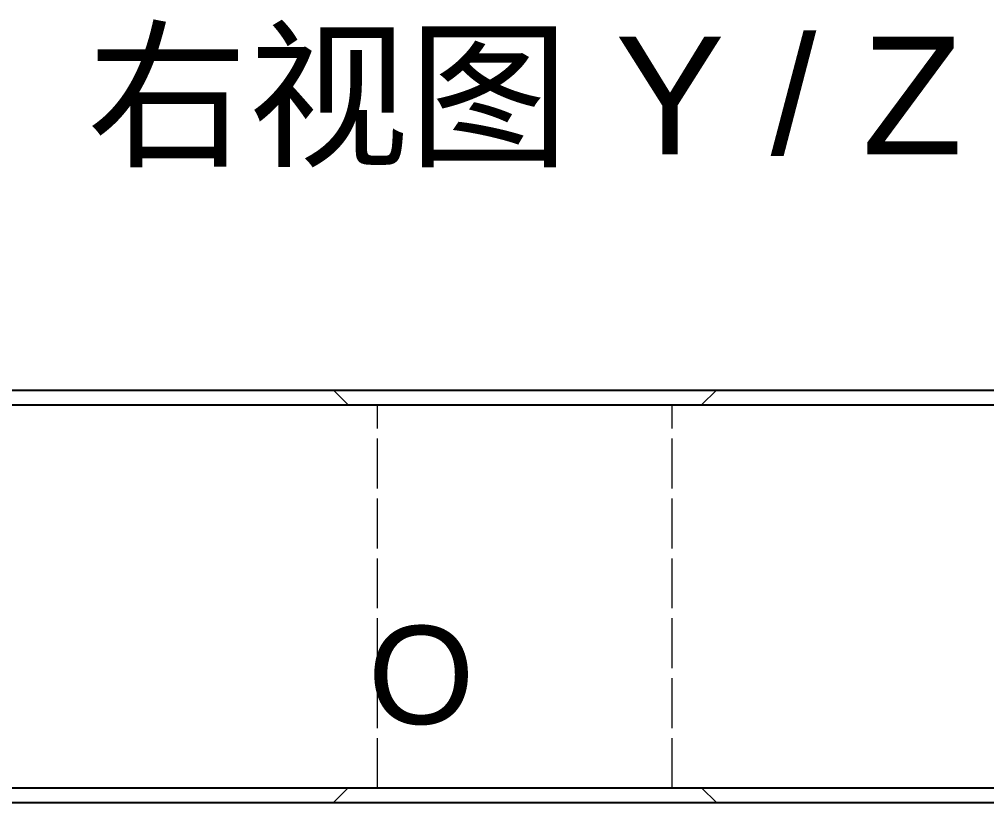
# Model space of a CAD drawing. Header units: millimetres. Extents: x 7 to 422, y 36 to 182.
# Drawn here: x 23.42 to 39.84, y 123.17 to 136.46 of the extents above; entities that cross this region are included whole.
import ezdxf
from ezdxf.enums import TextEntityAlignment as Align

# ---------------------------------------------------------------- set-up
doc = ezdxf.new("R2010")
doc.units = ezdxf.units.MM
doc.header["$LTSCALE"] = 0.666667
doc.linetypes.add('DASHED', pattern=[1.524, 1.27, -0.254])
for name, color, linetype, lineweight in [('ANNOTATIONS', 7, 'CONTINUOUS', 18), ('HIDDEN', 7, 'DASHED', 13), ('VISIBLE', 7, 'CONTINUOUS', 25)]:
    doc.layers.add(name, color=color, linetype=linetype, lineweight=lineweight)
doc.styles.add('CJK', font='Arial Unicode.ttf')

msp = doc.modelspace()

# ---------------------------------------------------------------- linework, layer by layer
at = {"layer": 'HIDDEN'}
for p, q in [((29, 129.91667), (28.75, 130.16667)), ((35, 129.91667), (35.25, 130.16667)), ((29.5, 123.41667), (29.5, 129.91667)), ((34.5, 123.41667), (34.5, 129.91667)), ((29, 123.41667), (28.75, 123.16667)), ((35, 123.41667), (35.25, 123.16667))]:
    msp.add_line(p, q, dxfattribs=at)
for points in [[(35.25, 130.16667), (35.16852, 130.16667), (34.92815, 130.16667), (34.54095, 130.16667), (34.02634, 130.16667), (33.41012, 130.16667), (32.72319, 130.16667), (32, 130.16667), (31.27681, 130.16667), (30.58988, 130.16667), (29.97366, 130.16667), (29.45905, 130.16667), (29.07185, 130.16667), (28.83148, 130.16667), (28.75, 130.16667)], [(28.75, 130.16667), (28.77044, 130.16667), (28.83148, 130.16667), (28.93238, 130.16667), (29.07185, 130.16667), (29.24815, 130.16667), (29.45905, 130.16667), (29.7019, 130.16667), (29.97366, 130.16667), (30.2709, 130.16667), (30.58988, 130.16667), (30.92659, 130.16667), (31.27681, 130.16667), (31.63612, 130.16667), (32, 130.16667)], [(32, 130.16667), (32.36388, 130.16667), (32.72319, 130.16667), (33.07341, 130.16667), (33.41012, 130.16667), (33.7291, 130.16667), (34.02634, 130.16667), (34.2981, 130.16667), (34.54095, 130.16667), (34.75185, 130.16667), (34.92815, 130.16667), (35.06762, 130.16667), (35.16852, 130.16667), (35.22956, 130.16667), (35.25, 130.16667)], [(35, 129.91667), (34.92478, 129.91667), (34.70291, 129.91667), (34.34549, 129.91667), (33.87047, 129.91667), (33.30165, 129.91667), (32.66756, 129.91667), (32, 129.91667), (31.33244, 129.91667), (30.69835, 129.91667), (30.12953, 129.91667), (29.65451, 129.91667), (29.29709, 129.91667), (29.07522, 129.91667), (29, 129.91667)], [(29, 129.91667), (29.01886, 129.91667), (29.07522, 129.91667), (29.16835, 129.91667), (29.29709, 129.91667), (29.45983, 129.91667), (29.65451, 129.91667), (29.87868, 129.91667), (30.12953, 129.91667), (30.4039, 129.91667), (30.69835, 129.91667), (31.00916, 129.91667), (31.33244, 129.91667), (31.66411, 129.91667), (32, 129.91667)], [(34.5, 129.91667), (34.43732, 129.91667), (34.25242, 129.91667), (33.95458, 129.91667), (33.55872, 129.91667), (33.08471, 129.91667), (32.5563, 129.91667), (32, 129.91667), (31.4437, 129.91667), (30.91529, 129.91667), (30.44128, 129.91667), (30.04542, 129.91667), (29.74758, 129.91667), (29.56268, 129.91667), (29.5, 129.91667)], [(29.5, 129.91667), (29.51572, 129.91667), (29.56268, 129.91667), (29.64029, 129.91667), (29.74758, 129.91667), (29.88319, 129.91667), (30.04542, 129.91667), (30.23223, 129.91667), (30.44128, 129.91667), (30.66992, 129.91667), (30.91529, 129.91667), (31.1743, 129.91667), (31.4437, 129.91667), (31.72009, 129.91667), (32, 129.91667)], [(32, 129.91667), (32.33589, 129.91667), (32.66756, 129.91667), (32.99084, 129.91667), (33.30165, 129.91667), (33.5961, 129.91667), (33.87047, 129.91667), (34.12132, 129.91667), (34.34549, 129.91667), (34.54017, 129.91667), (34.70291, 129.91667), (34.83165, 129.91667), (34.92478, 129.91667), (34.98114, 129.91667), (35, 129.91667)], [(32, 129.91667), (32.27991, 129.91667), (32.5563, 129.91667), (32.8257, 129.91667), (33.08471, 129.91667), (33.33008, 129.91667), (33.55872, 129.91667), (33.76777, 129.91667), (33.95458, 129.91667), (34.11681, 129.91667), (34.25242, 129.91667), (34.35971, 129.91667), (34.43732, 129.91667), (34.48428, 129.91667), (34.5, 129.91667)], [(35, 123.41667), (34.92478, 123.41667), (34.70291, 123.41667), (34.34549, 123.41667), (33.87047, 123.41667), (33.30165, 123.41667), (32.66756, 123.41667), (32, 123.41667), (31.33244, 123.41667), (30.69835, 123.41667), (30.12953, 123.41667), (29.65451, 123.41667), (29.29709, 123.41667), (29.07522, 123.41667), (29, 123.41667)], [(29, 123.41667), (29.01886, 123.41667), (29.07522, 123.41667), (29.16835, 123.41667), (29.29709, 123.41667), (29.45983, 123.41667), (29.65451, 123.41667), (29.87868, 123.41667), (30.12953, 123.41667), (30.4039, 123.41667), (30.69835, 123.41667), (31.00916, 123.41667), (31.33244, 123.41667), (31.66411, 123.41667), (32, 123.41667)], [(34.5, 123.41667), (34.43732, 123.41667), (34.25242, 123.41667), (33.95458, 123.41667), (33.55872, 123.41667), (33.08471, 123.41667), (32.5563, 123.41667), (32, 123.41667), (31.4437, 123.41667), (30.91529, 123.41667), (30.44128, 123.41667), (30.04542, 123.41667), (29.74758, 123.41667), (29.56268, 123.41667), (29.5, 123.41667)], [(29.5, 123.41667), (29.51572, 123.41667), (29.56268, 123.41667), (29.64029, 123.41667), (29.74758, 123.41667), (29.88319, 123.41667), (30.04542, 123.41667), (30.23223, 123.41667), (30.44128, 123.41667), (30.66992, 123.41667), (30.91529, 123.41667), (31.1743, 123.41667), (31.4437, 123.41667), (31.72009, 123.41667), (32, 123.41667)], [(32, 123.41667), (32.33589, 123.41667), (32.66756, 123.41667), (32.99084, 123.41667), (33.30165, 123.41667), (33.5961, 123.41667), (33.87047, 123.41667), (34.12132, 123.41667), (34.34549, 123.41667), (34.54017, 123.41667), (34.70291, 123.41667), (34.83165, 123.41667), (34.92478, 123.41667), (34.98114, 123.41667), (35, 123.41667)], [(32, 123.41667), (32.27991, 123.41667), (32.5563, 123.41667), (32.8257, 123.41667), (33.08471, 123.41667), (33.33008, 123.41667), (33.55872, 123.41667), (33.76777, 123.41667), (33.95458, 123.41667), (34.11681, 123.41667), (34.25242, 123.41667), (34.35971, 123.41667), (34.43732, 123.41667), (34.48428, 123.41667), (34.5, 123.41667)], [(35.25, 123.16667), (35.16852, 123.16667), (34.92815, 123.16667), (34.54095, 123.16667), (34.02634, 123.16667), (33.41012, 123.16667), (32.72319, 123.16667), (32, 123.16667), (31.27681, 123.16667), (30.58988, 123.16667), (29.97366, 123.16667), (29.45905, 123.16667), (29.07185, 123.16667), (28.83148, 123.16667), (28.75, 123.16667)], [(28.75, 123.16667), (28.77044, 123.16667), (28.83148, 123.16667), (28.93238, 123.16667), (29.07185, 123.16667), (29.24815, 123.16667), (29.45905, 123.16667), (29.7019, 123.16667), (29.97366, 123.16667), (30.2709, 123.16667), (30.58988, 123.16667), (30.92659, 123.16667), (31.27681, 123.16667), (31.63612, 123.16667), (32, 123.16667)], [(32, 123.16667), (32.36388, 123.16667), (32.72319, 123.16667), (33.07341, 123.16667), (33.41012, 123.16667), (33.7291, 123.16667), (34.02634, 123.16667), (34.2981, 123.16667), (34.54095, 123.16667), (34.75185, 123.16667), (34.92815, 123.16667), (35.06762, 123.16667), (35.16852, 123.16667), (35.22956, 123.16667), (35.25, 123.16667)]]:
    msp.add_lwpolyline(points, dxfattribs=at)
at = {"layer": 'VISIBLE'}
for p, q in [((7.25, 130.16667), (56.75, 130.16667)), ((7.25, 129.91667), (56.75, 129.91667)), ((7.25, 123.41667), (56.75, 123.41667)), ((7.25, 123.16667), (56.75, 123.16667))]:
    msp.add_line(p, q, dxfattribs=at)

# ---------------------------------------------------------------- texts
at = {"layer": 'ANNOTATIONS', "style": 'CJK'}
msp.add_text('右视图 Y / Z', height=2, dxfattribs=at).set_placement((32, 134.16667), align=Align.CENTER)
msp.add_text('O', height=1.66667, dxfattribs=at).set_placement((29.33333, 124.5))

doc.saveas('drawing.dxf')
